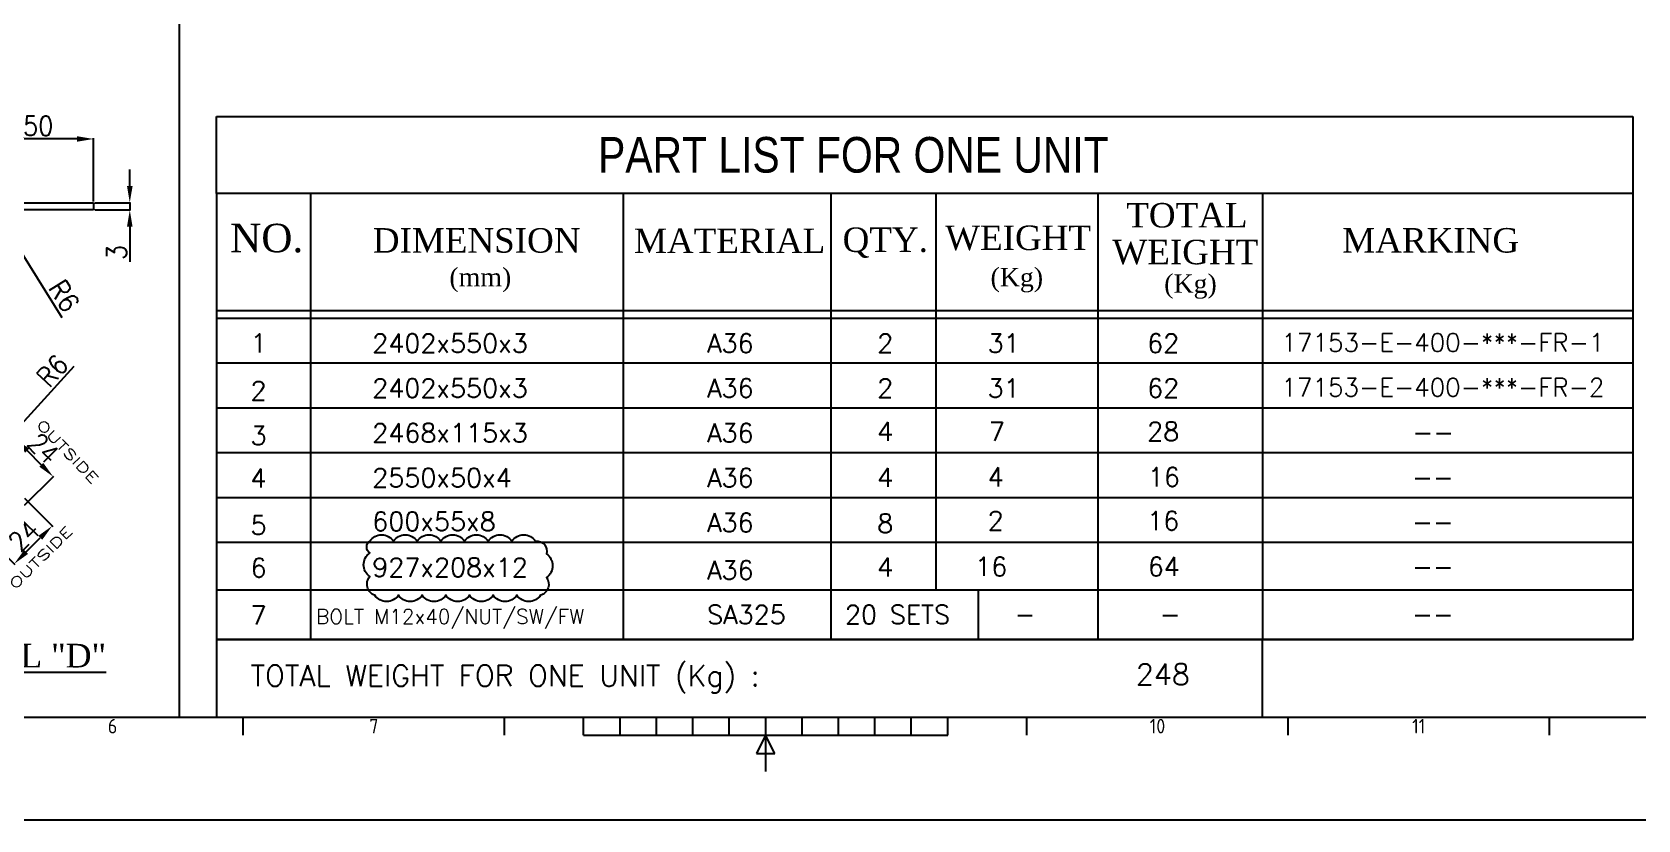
# Model space of a CAD drawing. Header units: millimetres. Extents: x 517777 to 536338, y -327622 to -292910.
# Drawn here: x 524682 to 530445, y -327622 to -324792 of the extents above; entities that cross this region are included whole.
import ezdxf
from ezdxf.enums import TextEntityAlignment as Align

# ---------------------------------------------------------------- set-up
doc = ezdxf.new("R2010")
doc.units = ezdxf.units.MM
for name, color, linetype in [('05TEXT', 160, 'Continuous'), ('CADRE', 5, 'Continuous'), ('FRAME', 5, 'Continuous'), ('KADR', 7, 'Continuous'), ('line', 7, 'Continuous'), ('TEXT', 6, 'Continuous')]:
    doc.layers.add(name, color=color, linetype=linetype)
doc.styles.add('IFOTXT', font='ARIALN.TTF')
doc.styles.add('ISO Proportional', font='isocp.shx')
doc.styles.add('ROMANS', font='ROMANS.shx', dxfattribs={"width": 0.9})
doc.styles.add('STYLE1', font='times.ttf')
doc.styles.add('style2', font='romans.shx')
doc.dimstyles.new('4', dxfattribs={"dimtxt": 70, "dimasz": 60, "dimexe": 3, "dimexo": 5, "dimgap": 12, "dimtad": 1, "dimdec": 0, "dimdsep": 46, "dimtxsty": 'ROMANS', "dimcen": 2.5, "dimclrd": 6, "dimclre": 6, "dimclrt": 2, "dimadec": 0, "dimazin": 0, "dimtfac": 1, "dimtdec": 0, "dimtmove": 0, "dimatfit": 3, "dimfxl": 1, "dimarcsym": 0})

# ---------------------------------------------------------------- blocks, each defined once
blk = doc.blocks.new('*D51')
at = {"color": 6, "lineweight": -2, "transparency": 16777216}
for p, q in [((524653.8, -326466.7), (524755.5, -326568.4)), ((524518, -326602.5), (524619.7, -326704.2)), ((524660, -326659.6), (524711, -326608.7))]:
    blk.add_line(p, q, dxfattribs=at)
at = {"color": 6, "transparency": 16777216}
for points in [[(524703.9, -326601.7), (524718, -326615.8), (524753.4, -326566.3)], [(524653, -326652.6), (524667.1, -326666.7), (524617.6, -326702.1)]]:
    blk.add_solid(points, dxfattribs=at)
at = {"layer": 'Defpoints', "color": 0, "transparency": 16777216}
for p in [(524650.2, -326463.2), (524753.4, -326566.3), (524514.5, -326598.9)]:
    blk.add_point(p, dxfattribs=at)
at = {"color": 2, "lineweight": 0, "transparency": 16777216, "insert": (524652.3, -326601), "char_height": 70, "attachment_point": 5, "rotation": 45, "style": 'ROMANS'}
blk.add_mtext('24', dxfattribs=at)
blk = doc.blocks.new('*D52')
at = {"color": 6, "lineweight": -2, "transparency": 16777216}
blk.add_line((524831.6, -325993.3), (524571, -326280.4), dxfattribs=at)
at = {"color": 6, "transparency": 16777216}
blk.add_solid([(524563.6, -326273.7), (524578.4, -326287.1), (524530.7, -326324.8)], dxfattribs=at)
at = {"layer": 'Defpoints', "color": 0, "transparency": 16777216}
for p in [(524562.9, -326289.3), (524530.7, -326324.8)]:
    blk.add_point(p, dxfattribs=at)
at = {"color": 2, "lineweight": 0, "transparency": 16777216, "insert": (524754.4, -326008.4), "char_height": 70, "attachment_point": 5, "rotation": 47.77337, "style": 'ROMANS'}
blk.add_mtext('R6', dxfattribs=at)
blk = doc.blocks.new('*D53')
at = {"color": 6, "lineweight": -2, "transparency": 16777216}
for p, q in [((524518, -326356.2), (524623.2, -326251)), ((524663.5, -326295.6), (524714.4, -326346.5)), ((524653.8, -326492), (524759, -326386.8))]:
    blk.add_line(p, q, dxfattribs=at)
at = {"color": 6, "transparency": 16777216}
for points in [[(524670.6, -326288.5), (524656.4, -326302.6), (524621.1, -326253.1)], [(524721.5, -326339.4), (524707.4, -326353.5), (524756.9, -326388.9)]]:
    blk.add_solid(points, dxfattribs=at)
at = {"layer": 'Defpoints', "color": 0, "transparency": 16777216}
for p in [(524514.5, -326359.7), (524756.9, -326388.9), (524650.2, -326495.5)]:
    blk.add_point(p, dxfattribs=at)
at = {"color": 2, "lineweight": 0, "transparency": 16777216, "insert": (524722.2, -326287.8), "char_height": 70, "attachment_point": 5, "rotation": 315, "style": 'ROMANS'}
blk.add_mtext('24', dxfattribs=at)
blk = doc.blocks.new('*D54')
at = {"color": 6, "lineweight": -2, "transparency": 16777216}
for p, q in [((524505, -325473.8), (524505, -325173)), ((524842.2, -325176), (524565, -325176)), ((524902.2, -325400.2), (524902.2, -325173))]:
    blk.add_line(p, q, dxfattribs=at)
at = {"color": 6, "transparency": 16777216}
for points in [[(524565, -325166), (524565, -325186), (524505, -325176)], [(524842.2, -325166), (524842.2, -325186), (524902.2, -325176)]]:
    blk.add_solid(points, dxfattribs=at)
at = {"layer": 'Defpoints', "color": 0, "transparency": 16777216}
for p in [(524505, -325176), (524902.2, -325405.2), (524505, -325478.8)]:
    blk.add_point(p, dxfattribs=at)
at = {"color": 2, "lineweight": 0, "transparency": 16777216, "insert": (524703.6, -325129), "char_height": 70, "attachment_point": 5, "style": 'ROMANS'}
blk.add_mtext('50', dxfattribs=at)
blk = doc.blocks.new('*D55')
at = {"color": 6, "lineweight": -2, "transparency": 16777216}
blk.add_line((524789.9, -325818.1), (524585, -325489), dxfattribs=at)
at = {"color": 6, "transparency": 16777216}
blk.add_solid([(524593.5, -325483.7), (524576.5, -325494.3), (524553.3, -325438.1)], dxfattribs=at)
at = {"layer": 'Defpoints', "color": 0, "transparency": 16777216}
for p in [(524553.3, -325438.1), (524578.6, -325478.8)]:
    blk.add_point(p, dxfattribs=at)
at = {"color": 2, "lineweight": 0, "transparency": 16777216, "insert": (524796.5, -325739.8), "char_height": 70, "attachment_point": 5, "rotation": 301.91298, "style": 'ROMANS'}
blk.add_mtext('R6', dxfattribs=at)
blk = doc.blocks.new('*D100')
at = {"color": 6, "lineweight": -2, "transparency": 16777216}
for p, q in [((525032.1, -325345.2), (525032.1, -325285.2)), ((524907.2, -325405.2), (525035.1, -325405.2)), ((524907.2, -325430.8), (525035.1, -325430.8)), ((525032.1, -325405.2), (525032.1, -325430.8)), ((525032.1, -325490.8), (525032.1, -325616.8))]:
    blk.add_line(p, q, dxfattribs=at)
at = {"color": 6, "transparency": 16777216}
for points in [[(525022.1, -325345.2), (525042.1, -325345.2), (525032.1, -325405.2)], [(525022.1, -325490.8), (525042.1, -325490.8), (525032.1, -325430.8)]]:
    blk.add_solid(points, dxfattribs=at)
at = {"layer": 'Defpoints', "color": 0, "transparency": 16777216}
for p in [(524902.2, -325405.2), (524902.2, -325430.8), (525032.1, -325405.2)]:
    blk.add_point(p, dxfattribs=at)
at = {"color": 2, "lineweight": 0, "transparency": 16777216, "insert": (524985.1, -325583.8), "char_height": 70, "attachment_point": 5, "rotation": 90, "style": 'ROMANS'}
blk.add_mtext('3', dxfattribs=at)
blk = doc.blocks.new('KADR')
at = {"layer": 'CADRE', "color": 2}
for p, q in [((229165, -7198.2), (229165, -7100.9)), ((230560.4, -7198.2), (230560.4, -7100.9)), ((230983.4, -7198.2), (230983.4, -7100.9)), ((231177.9, -7198.2), (231177.9, -7100.9)), ((231372.4, -7198.2), (231372.4, -7100.9)), ((231566.8, -7198.2), (231566.8, -7100.9)), ((231761.3, -7198.2), (231761.3, -7100.9)), ((231955.8, -7100.9), (231955.8, -7198.2)), ((232150.3, -7198.2), (232150.3, -7100.9)), ((232344.7, -7198.2), (232344.7, -7100.9)), ((232539.2, -7198.2), (232539.2, -7100.9)), ((232733.7, -7198.2), (232733.7, -7100.9)), ((232928.2, -7198.2), (232928.2, -7100.9)), ((233351.2, -7198.2), (233351.2, -7100.9)), ((234746.5, -7198.2), (234746.5, -7100.9)), ((236141.9, -7198.2), (236141.9, -7100.9)), ((230983.4, -7198.2), (232928.2, -7198.2)), ((231955.8, -7198.2), (231907.2, -7295.4)), ((232004.4, -7295.4), (231955.8, -7198.2)), ((231955.8, -7198.2), (231955.8, -7392.6)), ((231907.2, -7295.4), (232004.4, -7295.4))]:
    blk.add_line(p, q, dxfattribs=at)
at = {"layer": 'CADRE', "color": 1}
blk.add_lwpolyline([(220145.5, -7651), (243248.6, -7651), (243248.6, 8686.2), (220145.5, 8686.2)], close=True, dxfattribs=at)
at = {"layer": 'CADRE'}
blk.add_lwpolyline([(220695.6, -7100.9), (242698.5, -7100.9), (242698.5, 8136.1), (220695.6, 8136.1)], close=True, dxfattribs=at)
at = {"layer": 'CADRE', "color": 2, "style": 'ISO Proportional'}
for s, height, p in [('6', 77.8, (228467.4, -7149.5)), ('7', 77.8, (229862.7, -7149.5)), ('10', 77.79, (234048.8, -7149.5)), ('11', 77.79, (235444.2, -7149.5))]:
    blk.add_text(s, height=height, dxfattribs=at).set_placement(p, align=Align.MIDDLE)

msp = doc.modelspace()

# ---------------------------------------------------------------- linework, layer by layer
at = {"color": 2}
msp.add_line((525209.3, -324732.56), (525209.3, -327252.71), dxfattribs=at)
msp.add_lwpolyline([(525893.46, -326620.45, -0.5205671), (525978.46, -326620.45, -0.5205671), (526063.46, -326620.45, -0.5205671), (526148.46, -326620.45, -0.5205671), (526233.46, -326620.45, -0.5205671), (526318.46, -326620.45, -0.5205671), (526403.46, -326620.45, -0.5205671), (526488.46, -326620.45, -0.5205671), (526527.48, -326666.44, -0.5205671), (526527.48, -326751.44, -0.5205671), (526506.38, -326815.34, -0.5205671), (526421.38, -326815.34, -0.5205671), (526336.38, -326815.34, -0.5205671), (526251.38, -326815.34, -0.5205671), (526166.38, -326815.34, -0.5205671), (526081.38, -326815.34, -0.5205671), (525996.38, -326815.34, -0.5205671), (525911.38, -326815.34, -0.5205671), (525893.46, -326748.26, -0.5205671), (525893.46, -326663.26, -0.5205671)], format="xyb", close=True, dxfattribs=at)
at = {"layer": 'FRAME', "color": 5}
for p, q in [((525342.73, -325372.3), (525342.73, -325094.82)), ((525342.73, -325094.82), (530425.87, -325094.82)), ((530425.87, -325094.82), (530425.84, -326974.59)), ((530427.11, -325372.3), (525342.73, -325372.3)), ((525342.73, -325372.3), (525342.95, -327252.71)), ((525342.93, -326974.99), (530425.84, -326974.59)), ((530427.11, -326974.99), (525342.93, -326974.99)), ((530427.11, -326974.59), (525342.94, -326974.59)), ((529097.35, -327252.71), (529097.35, -326974.59)), ((525342.95, -327252.71), (529097.35, -327252.71))]:
    msp.add_line(p, q, dxfattribs=at)
at = {"layer": 'KADR', "color": 3}
for p, q in [((525680.3, -325372.3), (525680.34, -326974.59)), ((526803.2, -325372.3), (526803.24, -326974.59)), ((527548.32, -325372.3), (527548.35, -326974.59)), ((527925.12, -325372.3), (527925.14, -326796.68)), ((528506.36, -325372.3), (528506.39, -326974.59)), ((529097.32, -325372.3), (529097.35, -326974.59)), ((530427.11, -325820.95), (525342.94, -325820.95)), ((525343.81, -325792.15), (530427.11, -325792.15)), ((530427.11, -325981.96), (525342.94, -325981.96)), ((530427.11, -326142.97), (525342.94, -326142.97)), ((530427.11, -326303.98), (525342.94, -326303.98)), ((530427.12, -326464.99), (525342.95, -326464.99)), ((530427.12, -326626), (525342.95, -326626)), ((530427.12, -326796.68), (525342.95, -326796.68))]:
    msp.add_line(p, q, dxfattribs=at)
at = {"layer": 'line'}
for p, q in [((524578.65, -325405.22), (524902.22, -325405.22)), ((524902.22, -325430.82), (524578.65, -325430.82)), ((524902.22, -325405.22), (524902.22, -325430.82))]:
    msp.add_line(p, q, dxfattribs=at)
at = {"layer": 'TEXT', "color": 2}
msp.add_line((528077.36, -326796.68), (528077.36, -326974.59), dxfattribs=at)

# ---------------------------------------------------------------- block references
at = {"color": 11, "xscale": 0.6718692869960832, "yscale": 0.6718692869960832, "zscale": 0.6718692869960832}
msp.add_blockref('KADR', (371470.24, -322481.82), dxfattribs=at)

# ---------------------------------------------------------------- texts
at = {"color": 6, "linetype": 'Continuous', "style": 'style2', "width": 1.406212}
for rotation, p, p2 in [(313.752881, (524693.99, -326204.62), (524898.21, -326417.92)), (44.834309, (524620.42, -326796.58), (524829.83, -326588.37))]:
    msp.add_text('OUTSIDE', height=35, rotation=rotation, dxfattribs=at).set_placement(p, p2, align=Align.FIT)
at = {"color": 2, "style": 'STYLE1'}
msp.add_text('%%UDETAIL "D"', height=85, dxfattribs=at).set_placement((524254.25, -327074.62))
at = {"layer": '05TEXT', "color": 2, "style": 'IFOTXT'}
msp.add_text('PART LIST FOR ONE UNIT', height=127.9515, rotation=359.99754, dxfattribs=at).set_placement((526712.9, -325296.8))
at = {"layer": '05TEXT', "color": 6, "style": 'STYLE1'}
for s, height, p in [('TOTAL', 87.967, (528608.24, -325493.87)), ('NO.', 102.511, (525392.33, -325582.98)), ('WEIGHT', 87.967, (527958.3, -325574.95)), ('DIMENSION', 87.967, (525904.33, -325584.3)), ('MATERIAL', 87.967, (526841.82, -325585.77)), ('QTY.', 87.967, (527590.4, -325581.83)), ('WEIGHT', 87.967, (528558.38, -325626.04)), ('MARKING', 87.967, (529383.61, -325584.01)), ('(mm)', 66.136, (526179.22, -325705.36)), ('(Kg)', 66.136, (528121.26, -325705.36)), ('(Kg)', 66.136, (528744.5, -325728.44))]:
    msp.add_text(s, height=height, rotation=359.99754, dxfattribs=at).set_placement(p)
at = {"layer": 'TEXT', "color": 2, "style": 'ROMANS'}
for s, height, p in [('1', 67.17, (525465.54, -325943.63)), ('2402x550x3', 67.175, (525902.25, -325943.63)), ('A36', 67.175, (527104.17, -325943.63)), ('2', 67.17, (527714.69, -325943.63)), ('31', 67.175, (528110.9, -325943.63)), ('62', 67.175, (528683.26, -325943.63)), ('2', 67.17, (525465.54, -326114.18)), ('2402x550x3', 67.175, (525902.25, -326104.64)), ('A36', 67.175, (527104.17, -326104.64)), ('2', 67.17, (527714.69, -326104.64)), ('31', 67.175, (528110.9, -326104.64)), ('62', 67.175, (528683.26, -326104.64)), ('3', 67.17, (525465.54, -326275.19)), ('2468x115x3', 67.175, (525902.26, -326265.65)), ('A36', 67.175, (527104.17, -326265.65)), ('4', 67.17, (527714.69, -326259.98)), ('7', 67.17, (528115.11, -326259.98)), ('28', 67.175, (528683.27, -326259.98)), ('--', 67.175, (529635.3, -326262.97)), ('4', 67.17, (525465.54, -326427.76)), ('2550x50x4', 67.175, (525902.26, -326426.66)), ('A36', 67.175, (527104.17, -326426.66)), ('4', 67.17, (527714.69, -326425.45)), ('4', 67.17, (528110.9, -326423.98)), ('16', 67.175, (528685.67, -326423.98)), ('--', 67.175, (529634.03, -326423.98)), ('600x55x8', 67.175, (525902.27, -326583.49)), ('A36', 67.175, (527104.17, -326587.67)), ('8', 67.17, (527714.71, -326590.57)), ('2', 67.17, (528110.91, -326581.03)), ('16', 67.175, (528683.27, -326581.03)), ('5', 67.17, (525465.55, -326597.21)), ('--', 67.175, (529634.03, -326584.99)), ('6', 67.17, (525465.55, -326749.78)), ('927x208x12', 67.175, (525902.27, -326748.68)), ('A36', 67.175, (527104.17, -326758.35)), ('4', 67.17, (527714.7, -326747.47)), ('16', 67.175, (528066.01, -326746)), ('64', 67.175, (528685.68, -326746)), ('--', 67.175, (529634.03, -326746)), ('7', 67.17, (525465.56, -326920.47)), ('BOLT M12x40/NUT/SW/FW', 52.8539, (525700.44, -326918.25)), ('SA325', 67.175, (527104.18, -326918.15)), ('20 SETS', 67.175, (527598.88, -326918.15)), ('-', 67.17, (528207.29, -326916.68)), ('-', 67.17, (528728.56, -326916.68)), ('--', 67.175, (529634.03, -326916.68)), ('TOTAL WEIGHT FOR ONE UNIT (Kg) :', 75.4225, (525465.82, -327141.85)), ('248', 75.422, (528642.92, -327137.51))]:
    msp.add_text(s, height=height, dxfattribs=at).set_placement(p)
for s, p in [('17153-E-400-***-FR-1', (529744.72, -325907.1)), ('17153-E-400-***-FR-2', (529744.72, -326068.11))]:
    msp.add_text(s, height=65, dxfattribs=at).set_placement(p, align=Align.MIDDLE_CENTER)

# ---------------------------------------------------------------- dimensions: what is measured, and where the dimension line sits
at = {"lineweight": 0}
dim = msp.add_linear_dim(base=(524505.05, -325176), p1=(524902.22, -325405.22), p2=(524505.05, -325478.82), angle=180, text='50', dimstyle='4', dxfattribs=at)
dim.commit()
dim.dimension.update_dxf_attribs({"geometry": '*D54', "text_midpoint": (524703.63, -325129)})
for base, p1, p2, angle, text, picture, middle, dimtype in [((525032.06, -325405.22), (524902.22, -325430.82), (524902.22, -325405.22), 90, '3', '*D100', (525032.06, -325583.82), 160), ((524756.85, -326388.89), (524514.48, -326359.73), (524650.25, -326495.5), 315, '24', '*D53', (524688.97, -326321.01), 161), ((524753.39, -326566.3), (524514.48, -326598.93), (524650.25, -326463.16), 45, '24', '*D51', (524685.5, -326634.19), 161)]:
    dim = msp.add_linear_dim(base=base, p1=p1, p2=p2, angle=angle, text=text, dimstyle='4', dxfattribs=at)
    dim.commit()
    dim.dimension.update_dxf_attribs({"geometry": picture, "text_midpoint": middle, "dimtype": dimtype})
for center, mpoint, picture, middle in [((524578.65, -325478.82), (524553.27, -325438.07), '*D55', (524756.65, -325764.64)), ((524562.92, -326289.3), (524530.66, -326324.85), '*D52', (524789.22, -326039.97))]:
    dim = msp.add_radius_dim(center=center, mpoint=mpoint, text='R6', dimstyle='4', dxfattribs=at)
    dim.commit()
    dim.dimension.update_dxf_attribs({"geometry": picture, "text_midpoint": middle, "dimtype": 164})

doc.saveas('drawing.dxf')
